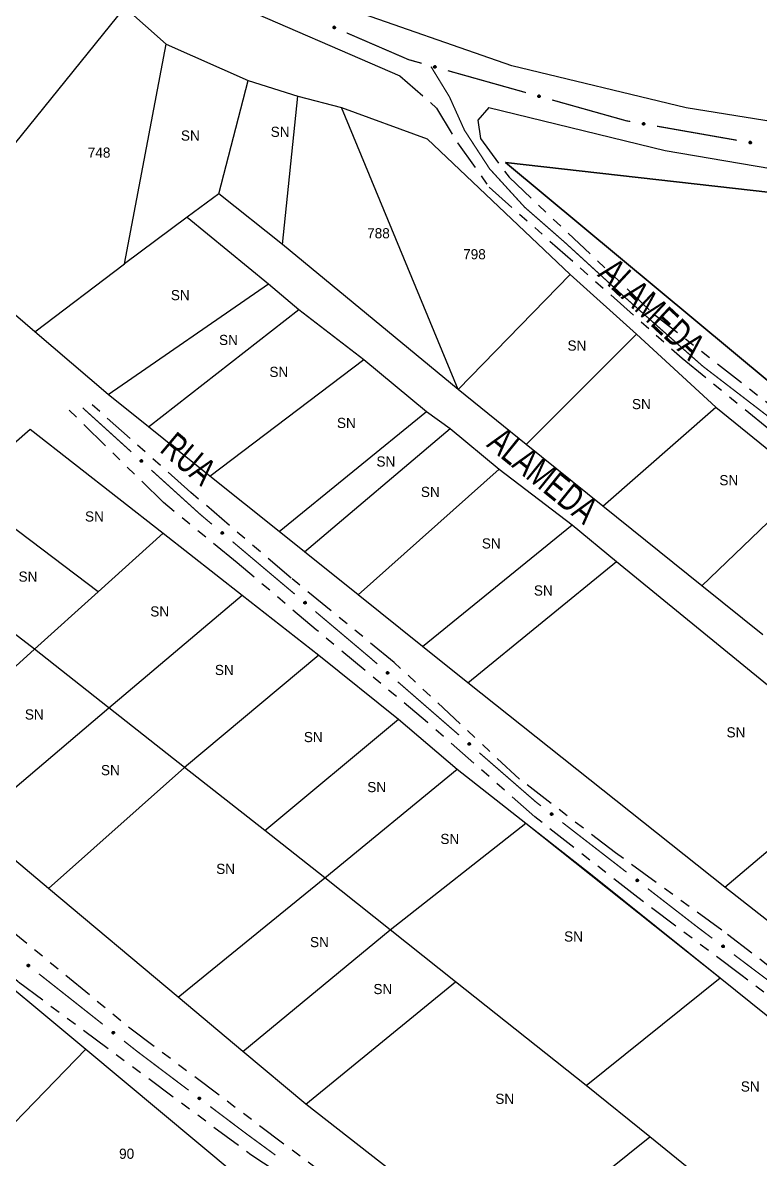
# Model space of a CAD drawing. Extents: x 207981 to 210201, y 4876477 to 4878908.
# Drawn here: x 208640.6 to 208749.6, y 4877252.1 to 4877420 of the extents above; entities that cross this region are included whole.
import ezdxf
from ezdxf.enums import TextEntityAlignment as Align

# ---------------------------------------------------------------- set-up
doc = ezdxf.new("R2010")
doc.units = 0
doc.header["$LTSCALE"] = 1.5
doc.header["$MEASUREMENT"] = 0
doc.linetypes.add('TRACO_25', pattern=[8, 3, -1, 1, -1, 1, -1])
for name, color, linetype in [('CD_MALHA_LOTES', 7, 'CONTINUOUS'), ('RU-QUADRA', 210, 'CONTINUOUS'), ('SV-EIXO-ROD-ESTR', 7, 'CONTINUOUS'), ('SV-EIXO-RUA-N-PAV', 6, 'CONTINUOUS'), ('SV-EST-MUNIC-PAV', 20, 'CONTINUOUS'), ('SV-RUA-NAO-PAV', 7, 'CONTINUOUS'), ('SV-TXT-RUA-N-PAV', 7, 'CONTINUOUS'), ('Th_NmrPort', 1, 'CONTINUOUS')]:
    doc.layers.add(name, color=color, linetype=linetype)
doc.styles.add('ARIAL', font='ARIAL.SHX')

msp = doc.modelspace()

# ---------------------------------------------------------------- linework, layer by layer
at = {"layer": 'CD_MALHA_LOTES', "linetype": 'Continuous', "flags": 128}
for points in [[(208627.35, 4877387.24), (208655.68, 4877422.24)], [(208655.68, 4877422.24), (208661.75, 4877416.84)], [(208655.6, 4877384.39), (208661.75, 4877416.84)], [(208661.75, 4877416.84), (208673.89, 4877411.45)], [(208669.55, 4877394.73), (208673.89, 4877411.45)], [(208673.89, 4877411.45), (208681.24, 4877409.12)], [(208678.99, 4877387.24), (208681.24, 4877409.12)], [(208681.24, 4877409.12), (208687.69, 4877407.48)], [(208704.93, 4877365.8), (208687.69, 4877407.48)], [(208687.69, 4877407.48), (208700.35, 4877402.83), (208721.49, 4877382.81)], [(208711.95, 4877399.35), (208773.48, 4877348.16)], [(208756.82, 4877394.27), (208711.95, 4877399.35)], [(208669.55, 4877394.73), (208664.9, 4877391.28)], [(208678.99, 4877387.24), (208669.55, 4877394.73)], [(208664.9, 4877391.28), (208655.6, 4877384.39)], [(208664.9, 4877391.28), (208676.89, 4877381.39)], [(208642.34, 4877374.34), (208627.35, 4877387.24)], [(208704.93, 4877365.8), (208678.99, 4877387.24)], [(208642.34, 4877374.34), (208655.6, 4877384.39)], [(208704.93, 4877365.8), (208721.49, 4877382.81)], [(208721.49, 4877382.81), (208731.31, 4877373.97)], [(208653.21, 4877365.05), (208676.89, 4877381.39)], [(208676.89, 4877381.39), (208681.39, 4877377.64)], [(208659.18, 4877360.27), (208681.39, 4877377.64)], [(208681.39, 4877377.64), (208690.98, 4877370.22)], [(208653.21, 4877365.05), (208642.34, 4877374.34)], [(208715, 4877357.7), (208731.31, 4877373.97)], [(208731.31, 4877373.97), (208743, 4877363.18)], [(208668.23, 4877353.02), (208690.98, 4877370.22)], [(208690.98, 4877370.22), (208700.28, 4877362.58)], [(208659.18, 4877360.27), (208653.21, 4877365.05)], [(208715, 4877357.7), (208704.93, 4877365.8)], [(208726.33, 4877348.59), (208743, 4877363.18)], [(208743, 4877363.18), (208756.8, 4877352.01)], [(208678.46, 4877344.82), (208700.28, 4877362.58)], [(208700.28, 4877362.58), (208703.73, 4877360.03)], [(208631.59, 4877351.14), (208641.67, 4877359.97)], [(208641.67, 4877359.97), (208661.34, 4877344.56)], [(208668.23, 4877353.02), (208659.18, 4877360.27)], [(208682.22, 4877341.81), (208703.73, 4877360.03)], [(208703.73, 4877360.03), (208711, 4877354.03)], [(208726.33, 4877348.59), (208715, 4877357.7)], [(208690.15, 4877335.46), (208711, 4877354.03)], [(208711, 4877354.03), (208721.79, 4877345.79)], [(208678.46, 4877344.82), (208668.23, 4877353.02)], [(208740.97, 4877336.81), (208756.8, 4877352.01)], [(208651.74, 4877335.91), (208631.59, 4877351.14)], [(208740.97, 4877336.81), (208726.33, 4877348.59)], [(208682.22, 4877341.81), (208678.46, 4877344.82)], [(208699.68, 4877327.82), (208721.79, 4877345.79)], [(208721.79, 4877345.79), (208728.36, 4877340.42)], [(208651.74, 4877335.91), (208661.34, 4877344.56)], [(208661.34, 4877344.56), (208673, 4877335.43)], [(208642.33, 4877327.44), (208622.18, 4877342.9)], [(208690.15, 4877335.46), (208682.22, 4877341.81)], [(208706.35, 4877322.48), (208728.36, 4877340.42)], [(208728.36, 4877340.42), (208765.44, 4877310.11)], [(208749.95, 4877329.59), (208740.97, 4877336.81)], [(208642.33, 4877327.44), (208651.74, 4877335.91)], [(208653.294197, 4877318.795101), (208673, 4877335.43)], [(208673, 4877335.43), (208684.34, 4877326.55)], [(208699.68, 4877327.82), (208690.15, 4877335.46)], [(208632.94, 4877318.99), (208642.33, 4877327.44)], [(208653.11, 4877318.94), (208642.33, 4877327.44)], [(208684.34, 4877326.55), (208664.5, 4877309.98)], [(208684.34, 4877326.55), (208696.11, 4877317.09)], [(208706.35, 4877322.48), (208699.68, 4877327.82)], [(208744.35, 4877292.27), (208706.35, 4877322.48)], [(208633.05, 4877301.59), (208653.294197, 4877318.795101)], [(208653.294197, 4877318.795101), (208653.11, 4877318.94)], [(208676.34, 4877300.66), (208696.11, 4877317.09)], [(208696.11, 4877317.09), (208704.77, 4877309.72)], [(208664.5, 4877309.98), (208644.37, 4877292.11)], [(208676.34, 4877300.66), (208664.5, 4877309.98)], [(208685.24, 4877293.65), (208704.77, 4877309.72)], [(208704.77, 4877309.72), (208714.94, 4877301.75)], [(208744.35, 4877292.27), (208765.44, 4877310.11)], [(208644.37, 4877292.11), (208633.05, 4877301.59)], [(208694.89, 4877285.99), (208714.94, 4877301.75)], [(208714.94, 4877301.75), (208724.75, 4877294.08)], [(208685.24, 4877293.65), (208676.34, 4877300.66)], [(208663.53, 4877276.06), (208685.24, 4877293.65)], [(208694.89, 4877285.99), (208685.24, 4877293.65)], [(208724.75, 4877294.08), (208743.65, 4877278.89)], [(208663.53, 4877276.06), (208644.37, 4877292.11)], [(208753.05, 4877285.52), (208744.35, 4877292.27)], [(208673.1, 4877268.04), (208694.89, 4877285.99)], [(208704.54, 4877278.33), (208694.89, 4877285.99)], [(208631.88, 4877283.35), (208649.9, 4877268.36)], [(208682.41, 4877260.24), (208704.54, 4877278.33)], [(208723.88, 4877262.99), (208704.54, 4877278.33)], [(208723.88, 4877262.99), (208743.65, 4877278.89)], [(208743.65, 4877278.89), (208772.63, 4877255.61)], [(208673.1, 4877268.04), (208663.53, 4877276.06)], [(208630.19, 4877248.07), (208649.9, 4877268.36)], [(208649.9, 4877268.36), (208671.95, 4877249.93)], [(208682.41, 4877260.24), (208673.1, 4877268.04)], [(208733.28, 4877255.39), (208723.88, 4877262.99)], [(208711.24, 4877237.75), (208682.41, 4877260.24)], [(208711.24, 4877237.75), (208733.28, 4877255.39)], [(208743.5, 4877247.1), (208733.28, 4877255.39)]]:
    msp.add_lwpolyline(points, dxfattribs=at)
at = {"layer": 'CD_MALHA_LOTES', "linetype": 'Continuous'}
msp.add_lwpolyline([(208664.5, 4877309.98), (208653.294197, 4877318.795101)], dxfattribs=at)
at = {"layer": 'RU-QUADRA', "linetype": 'Continuous', "flags": 128}
for points in [[(208753.05, 4877285.52), (208744.35, 4877292.27), (208706.35, 4877322.48), (208699.68, 4877327.82), (208690.15, 4877335.46), (208682.22, 4877341.81), (208678.46, 4877344.82), (208668.23, 4877353.02), (208659.18, 4877360.27), (208653.21, 4877365.05), (208642.34, 4877374.34), (208627.35, 4877387.24), (208614.15, 4877398.41), (208605.53, 4877406.05), (208502.85, 4877413.7), (208441.76, 4877470.66)], [(208655.68, 4877422.24), (208661.75, 4877416.84), (208673.89, 4877411.45), (208681.24, 4877409.12), (208687.69, 4877407.48), (208700.35, 4877402.83), (208721.49, 4877382.81), (208731.31, 4877373.97), (208743, 4877363.18), (208756.8, 4877352.01)], [(208773.48, 4877348.16), (208711.95, 4877399.35), (208756.82, 4877394.27)], [(208749.95, 4877329.59), (208740.97, 4877336.81), (208726.33, 4877348.59), (208715, 4877357.7), (208704.93, 4877365.8), (208678.99, 4877387.24), (208669.55, 4877394.73), (208664.9, 4877391.28), (208676.89, 4877381.39), (208681.39, 4877377.64), (208690.98, 4877370.22), (208700.28, 4877362.58), (208703.73, 4877360.03), (208711, 4877354.03), (208721.79, 4877345.79), (208728.36, 4877340.42), (208765.44, 4877310.11)], [(208749.85, 4877207.69), (208730.04, 4877223.07), (208721.08, 4877230.06), (208711.24, 4877237.75), (208682.41, 4877260.24), (208673.1, 4877268.04), (208663.53, 4877276.06), (208644.37, 4877292.11), (208633.05, 4877301.59), (208622.98, 4877310.01), (208603.37, 4877326.42), (208612.27, 4877334.21), (208622.18, 4877342.9), (208631.59, 4877351.14), (208641.67, 4877359.97), (208661.34, 4877344.56), (208673, 4877335.43), (208684.34, 4877326.55), (208696.11, 4877317.09), (208704.77, 4877309.72), (208714.94, 4877301.75), (208743.65, 4877278.89), (208772.63, 4877255.61)], [(208586.84, 4877250.26), (208581.95, 4877254.14), (208573.13, 4877261.44), (208551.14, 4877279.81), (208562.25, 4877288.57), (208573.37, 4877297.16), (208584.14, 4877305.58), (208594.75, 4877313.66), (208613.78, 4877297.66), (208622.53, 4877290.76), (208631.88, 4877283.35), (208649.9, 4877268.36), (208671.95, 4877249.93)]]:
    msp.add_lwpolyline(points, dxfattribs=at)
at = {"layer": 'SV-EIXO-ROD-ESTR'}
for points in [[(208686.703708, 4877419.121649), (208686.658504, 4877419.102978), (208686.615835, 4877419.096175), (208686.578614, 4877419.100743), (208686.546776, 4877419.113357), (208686.515657, 4877419.12993), (208686.487969, 4877419.153561), (208686.463048, 4877419.186596), (208686.444, 4877419.23181), (208686.439903, 4877419.275978), (208686.44243, 4877419.312709), (208686.453671, 4877419.346666), (208686.470277, 4877419.376627), (208686.495775, 4877419.404576), (208686.529499, 4877419.429504), (208686.575427, 4877419.447557), (208686.617304, 4877419.45394), (208686.65319, 4877419.448575), (208686.687257, 4877419.437058), (208686.718824, 4877419.419758), (208686.745869, 4877419.396404), (208686.770907, 4877419.362404), (208686.788125, 4877419.316837), (208686.794968, 4877419.275142), (208686.790109, 4877419.23919), (208686.778015, 4877419.205907), (208686.761772, 4877419.174493), (208686.739176, 4877419.145671), (208686.703708, 4877419.121649)], [(208701.592358, 4877413.2983), (208701.550059, 4877413.273748), (208701.508684, 4877413.261297), (208701.471187, 4877413.260844), (208701.437947, 4877413.269084), (208701.40489, 4877413.281344), (208701.374289, 4877413.301058), (208701.345172, 4877413.330461), (208701.320245, 4877413.37272), (208701.310275, 4877413.415943), (208701.307864, 4877413.452681), (208701.314461, 4877413.487837), (208701.326909, 4877413.51975), (208701.348437, 4877413.55086), (208701.378523, 4877413.580076), (208701.421623, 4877413.604112), (208701.462269, 4877413.616041), (208701.49855, 4877413.615527), (208701.533851, 4877413.608672), (208701.567449, 4877413.595751), (208701.597376, 4877413.576226), (208701.626738, 4877413.545882), (208701.649898, 4877413.503028), (208701.662259, 4877413.462624), (208701.662254, 4877413.426345), (208701.654723, 4877413.391743), (208701.642829, 4877413.358438), (208701.624293, 4877413.326852), (208701.592358, 4877413.2983)], [(208716.996973, 4877408.974198), (208716.954673, 4877408.949646), (208716.913298, 4877408.937194), (208716.875801, 4877408.936742), (208716.842561, 4877408.944982), (208716.809504, 4877408.957242), (208716.778903, 4877408.976955), (208716.749786, 4877409.006358), (208716.724859, 4877409.048618), (208716.714889, 4877409.09184), (208716.712479, 4877409.128579), (208716.719075, 4877409.163734), (208716.731523, 4877409.195648), (208716.753052, 4877409.226757), (208716.783137, 4877409.255974), (208716.826237, 4877409.28001), (208716.866883, 4877409.291939), (208716.903164, 4877409.291425), (208716.938465, 4877409.284569), (208716.972064, 4877409.271648), (208717.001991, 4877409.252124), (208717.031352, 4877409.221779), (208717.054513, 4877409.178926), (208717.066873, 4877409.138522), (208717.066868, 4877409.102243), (208717.059337, 4877409.067641), (208717.047443, 4877409.034336), (208717.028907, 4877409.00275), (208716.996973, 4877408.974198)], [(208732.472402, 4877404.911774), (208732.432756, 4877404.883134), (208732.392826, 4877404.866626), (208732.35556, 4877404.862443), (208732.321665, 4877404.867333), (208732.287552, 4877404.876242), (208732.255141, 4877404.892811), (208732.223241, 4877404.91917), (208732.194232, 4877404.958739), (208732.18001, 4877405.000754), (208732.173954, 4877405.03707), (208732.177018, 4877405.072708), (208732.186228, 4877405.105702), (208732.204553, 4877405.1388), (208732.231581, 4877405.170866), (208732.272074, 4877405.199073), (208732.311331, 4877405.214988), (208732.347483, 4877405.218088), (208732.383291, 4877405.21478), (208732.418009, 4877405.205268), (208732.449731, 4877405.188819), (208732.481967, 4877405.161548), (208732.509278, 4877405.121212), (208732.525599, 4877405.082239), (208732.529205, 4877405.04614), (208732.525155, 4877405.010961), (208732.516636, 4877404.976637), (208732.501336, 4877404.943363), (208732.472402, 4877404.911774)], [(208748.230926, 4877402.142493), (208748.19128, 4877402.113853), (208748.151351, 4877402.097345), (208748.114084, 4877402.093162), (208748.080189, 4877402.098052), (208748.046076, 4877402.106961), (208748.013665, 4877402.123531), (208747.981766, 4877402.14989), (208747.952756, 4877402.189458), (208747.938534, 4877402.231474), (208747.932478, 4877402.26779), (208747.935542, 4877402.303427), (208747.944752, 4877402.336421), (208747.963077, 4877402.369519), (208747.990105, 4877402.401585), (208748.030598, 4877402.429792), (208748.069855, 4877402.445708), (208748.106007, 4877402.448807), (208748.141815, 4877402.4455), (208748.176533, 4877402.435987), (208748.208255, 4877402.419539), (208748.240491, 4877402.392268), (208748.267802, 4877402.351932), (208748.284123, 4877402.312959), (208748.287729, 4877402.27686), (208748.283679, 4877402.24168), (208748.27516, 4877402.207356), (208748.25986, 4877402.174082), (208748.230926, 4877402.142493)]]:
    msp.add_lwpolyline(points, close=True, dxfattribs=at)
for points in [[(208686.761772, 4877419.174493), (208686.439903, 4877419.275978)], [(208686.778015, 4877419.205907), (208686.44243, 4877419.312709)], [(208686.739176, 4877419.145671), (208686.444, 4877419.23181)], [(208686.765982, 4877419.190697), (208686.445025, 4877419.290734)], [(208686.746188, 4877419.162088), (208686.445984, 4877419.251671)], [(208686.781848, 4877419.223975), (208686.450701, 4877419.331389)], [(208686.790109, 4877419.23919), (208686.453671, 4877419.346666)], [(208686.721384, 4877419.135645), (208686.457505, 4877419.209532)], [(208686.703708, 4877419.121649), (208686.463048, 4877419.186596)], [(208686.789657, 4877419.259249), (208686.464943, 4877419.360909)], [(208686.794968, 4877419.275142), (208686.470277, 4877419.376627)], [(208686.678672, 4877419.112479), (208686.482464, 4877419.167531)], [(208686.789951, 4877419.29777), (208686.487784, 4877419.389688)], [(208686.658504, 4877419.102978), (208686.487969, 4877419.153561)], [(208686.788125, 4877419.316837), (208686.495775, 4877419.404576)], [(208686.634197, 4877419.098995), (208686.51033, 4877419.139139)], [(208686.775384, 4877419.339739), (208686.515634, 4877419.416302)], [(208686.615835, 4877419.096175), (208686.515657, 4877419.12993)], [(208686.770907, 4877419.362404), (208686.529499, 4877419.429504)], [(208686.752389, 4877419.379404), (208686.559769, 4877419.435879)], [(208686.745869, 4877419.396404), (208686.575427, 4877419.447557)], [(208686.728111, 4877419.409219), (208686.60245, 4877419.448653)], [(208686.718824, 4877419.419758), (208686.617304, 4877419.45394)], [(208701.649898, 4877413.503028), (208701.348437, 4877413.55086)], [(208701.634208, 4877413.52402), (208701.366549, 4877413.565138)], [(208701.626738, 4877413.545882), (208701.378523, 4877413.580076)], [(208701.606112, 4877413.560252), (208701.407667, 4877413.590445)], [(208701.597376, 4877413.576226), (208701.421623, 4877413.604112)], [(208701.578063, 4877413.586549), (208701.448255, 4877413.608814)], [(208701.567449, 4877413.595751), (208701.462269, 4877413.616041)], [(208701.654723, 4877413.391743), (208701.307864, 4877413.452681)], [(208701.642829, 4877413.358438), (208701.310275, 4877413.415943)], [(208701.644833, 4877413.375059), (208701.313377, 4877413.431251)], [(208701.656104, 4877413.410162), (208701.313562, 4877413.4723)], [(208701.662254, 4877413.426345), (208701.314461, 4877413.487837)], [(208701.629045, 4877413.34406), (208701.319554, 4877413.392668)], [(208701.624293, 4877413.326852), (208701.320245, 4877413.37272)], [(208701.659123, 4877413.446163), (208701.323726, 4877413.503461)], [(208701.662259, 4877413.462624), (208701.326909, 4877413.51975)], [(208701.608002, 4877413.314535), (208701.33661, 4877413.352449)], [(208701.65426, 4877413.484377), (208701.34251, 4877413.535037)], [(208701.592358, 4877413.2983), (208701.345172, 4877413.330461)], [(208701.568774, 4877413.285863), (208701.366964, 4877413.314166)], [(208701.550059, 4877413.273748), (208701.374289, 4877413.301058)], [(208701.526504, 4877413.266549), (208701.398379, 4877413.289758)], [(208701.508684, 4877413.261297), (208701.40489, 4877413.281344)], [(208717.059337, 4877409.067641), (208716.712479, 4877409.128579)], [(208717.047443, 4877409.034336), (208716.714889, 4877409.09184)], [(208717.049447, 4877409.050957), (208716.717992, 4877409.107148)], [(208717.060718, 4877409.086059), (208716.718176, 4877409.148197)], [(208717.066868, 4877409.102243), (208716.719075, 4877409.163734)], [(208717.033659, 4877409.019957), (208716.724168, 4877409.068566)], [(208717.028907, 4877409.00275), (208716.724859, 4877409.048618)], [(208717.063737, 4877409.122061), (208716.72834, 4877409.179358)], [(208717.066873, 4877409.138522), (208716.731523, 4877409.195648)], [(208717.012616, 4877408.990432), (208716.741224, 4877409.028347)], [(208717.058874, 4877409.160275), (208716.747124, 4877409.210934)], [(208716.996973, 4877408.974198), (208716.749786, 4877409.006358)], [(208717.054513, 4877409.178926), (208716.753052, 4877409.226757)], [(208717.038822, 4877409.199917), (208716.771164, 4877409.241035)], [(208716.973388, 4877408.961761), (208716.771579, 4877408.990064)], [(208716.954673, 4877408.949646), (208716.778903, 4877408.976955)], [(208717.031352, 4877409.221779), (208716.783137, 4877409.255974)], [(208716.931118, 4877408.942446), (208716.802993, 4877408.965656)], [(208716.913298, 4877408.937194), (208716.809504, 4877408.957242)], [(208717.010726, 4877409.236149), (208716.812282, 4877409.266342)], [(208717.001991, 4877409.252124), (208716.826237, 4877409.28001)], [(208716.982677, 4877409.262447), (208716.852869, 4877409.284712)], [(208716.972064, 4877409.271648), (208716.866883, 4877409.291939)], [(208732.491576, 4877405.140538), (208732.221154, 4877405.15481)], [(208732.481967, 4877405.161548), (208732.231581, 4877405.170866)], [(208732.460013, 4877405.173793), (208732.259548, 4877405.184084)], [(208732.449731, 4877405.188819), (208732.272074, 4877405.199073)], [(208732.429485, 4877405.197169), (208732.298106, 4877405.206402)], [(208732.418009, 4877405.205268), (208732.311331, 4877405.214988)], [(208732.525155, 4877405.010961), (208732.173954, 4877405.03707)], [(208732.529205, 4877405.04614), (208732.177018, 4877405.072708)], [(208732.524696, 4877405.029425), (208732.17767, 4877405.057158)], [(208732.516636, 4877404.976637), (208732.18001, 4877405.000754)], [(208732.516976, 4877404.993375), (208732.181573, 4877405.016295)], [(208732.524117, 4877405.065548), (208732.184682, 4877405.089177)], [(208732.525599, 4877405.082239), (208732.186228, 4877405.105702)], [(208732.504352, 4877404.960958), (208732.191559, 4877404.978519)], [(208732.501336, 4877404.943363), (208732.194232, 4877404.958739)], [(208732.515474, 4877405.103088), (208732.20023, 4877405.122466)], [(208732.509278, 4877405.121212), (208732.204553, 4877405.1388)], [(208732.486352, 4877404.929485), (208732.212533, 4877404.940197)], [(208732.472402, 4877404.911774), (208732.223241, 4877404.91917)], [(208732.450173, 4877404.897051), (208732.246548, 4877404.905126)], [(208732.432756, 4877404.883134), (208732.255141, 4877404.892811)], [(208732.410035, 4877404.873625), (208732.280236, 4877404.883966)], [(208732.392826, 4877404.866626), (208732.287552, 4877404.876242)], [(208748.283679, 4877402.24168), (208747.932478, 4877402.26779)], [(208748.287729, 4877402.27686), (208747.935542, 4877402.303427)], [(208748.28322, 4877402.260144), (208747.936194, 4877402.287878)], [(208748.27516, 4877402.207356), (208747.938534, 4877402.231474)], [(208748.2755, 4877402.224095), (208747.940097, 4877402.247014)], [(208748.282641, 4877402.296267), (208747.943206, 4877402.319896)], [(208748.284123, 4877402.312959), (208747.944752, 4877402.336421)], [(208748.262876, 4877402.191677), (208747.950083, 4877402.209238)], [(208748.25986, 4877402.174082), (208747.952756, 4877402.189458)], [(208748.273998, 4877402.333808), (208747.958754, 4877402.353185)], [(208748.267802, 4877402.351932), (208747.963077, 4877402.369519)], [(208748.244876, 4877402.160205), (208747.971058, 4877402.170917)], [(208748.2501, 4877402.371258), (208747.979678, 4877402.385529)], [(208748.230926, 4877402.142493), (208747.981766, 4877402.14989)], [(208748.240491, 4877402.392268), (208747.990105, 4877402.401585)], [(208748.208697, 4877402.12777), (208748.005072, 4877402.135845)], [(208748.19128, 4877402.113853), (208748.013665, 4877402.123531)], [(208748.218537, 4877402.404513), (208748.018073, 4877402.414803)], [(208748.208255, 4877402.419539), (208748.030598, 4877402.429792)], [(208748.168559, 4877402.104344), (208748.03876, 4877402.114685)], [(208748.151351, 4877402.097345), (208748.046076, 4877402.106961)], [(208748.188009, 4877402.427888), (208748.056631, 4877402.437121)], [(208748.176533, 4877402.435987), (208748.069855, 4877402.445708)]]:
    msp.add_lwpolyline(points, dxfattribs=at)
at = {"layer": 'SV-EIXO-ROD-ESTR', "const_width": 0.18}
for points in [[(208697.599969, 4877414.533306), (208688.451415, 4877418.486385)], [(208697.632621, 4877414.524141), (208697.599969, 4877414.533306)], [(208699.558198, 4877413.983628), (208697.632621, 4877414.524141)], [(208714.962812, 4877409.659526), (208703.409351, 4877412.902602)], [(208729.8146, 4877405.490602), (208718.813965, 4877408.5785)], [(208730.380127, 4877405.391222), (208729.8146, 4877405.490602)], [(208746.138651, 4877402.621941), (208734.319758, 4877404.698901)]]:
    msp.add_lwpolyline(points, dxfattribs=at)
at = {"layer": 'SV-EIXO-RUA-N-PAV', "linetype": 'Continuous', "const_width": 0.18, "flags": 128}
msp.add_lwpolyline([(208700.927293, 4877413.489926), (208703.64617, 4877409.040854), (208705.870706, 4877404.097441), (208709.578266, 4877398.412515), (208714.76885, 4877392.72759), (208720.700946, 4877387.537006), (208729.351919, 4877379.627545), (208741.092526, 4877369.246377), (208751.720864, 4877361.089745), (208761.36052, 4877352.933113), (208768.961018, 4877346.13592), (208774.893114, 4877340.57458), (208783.173331, 4877333.283045), (208791.453549, 4877326.238681), (208801.587546, 4877317.958464), (208815.923445, 4877306.465028), (208827.231503, 4877297.443299), (208841.567401, 4877286.444204), (208856.15047, 4877274.950768)], dxfattribs=at)
at = {"layer": 'SV-EIXO-RUA-N-PAV', "const_width": 0.18}
for points in [[(208649.953278, 4877362.62582), (208649.426028, 4877363.10333)], [(208656.624118, 4877356.584305), (208649.953278, 4877362.62582)], [(208666.818428, 4877347.351722), (208659.588935, 4877353.899187)], [(208667.006722, 4877347.192965), (208666.818428, 4877347.351722)], [(208668.535767, 4877345.90377), (208667.006722, 4877347.192965)], [(208680.768124, 4877335.590214), (208671.593856, 4877343.325381)], [(208691.922554, 4877326.185498), (208683.826213, 4877333.011825)], [(208692.231893, 4877325.916508), (208691.922554, 4877326.185498)], [(208692.986499, 4877325.260329), (208692.231893, 4877325.916508)], [(208705.060187, 4877314.761469), (208696.004921, 4877322.635614)], [(208716.452402, 4877304.855196), (208708.078609, 4877312.136754)], [(208717.16657, 4877304.302449), (208716.452402, 4877304.855196)], [(208729.819502, 4877294.509426), (208720.329803, 4877301.854194)], [(208740.407972, 4877286.314241), (208732.982735, 4877292.061171)], [(208740.895741, 4877285.94698), (208740.407972, 4877286.314241)], [(208742.493482, 4877284.743974), (208740.895741, 4877285.94698)], [(208755.275415, 4877275.119931), (208745.688965, 4877282.337963)], [(208642.975545, 4877279.479432), (208652.39635, 4877272.046504)], [(208655.536618, 4877269.568861), (208657.106752, 4877268.330039)], [(208657.106752, 4877268.330039), (208657.487048, 4877268.029989)], [(208657.487048, 4877268.029989), (208665.085468, 4877262.30195)], [(208668.279561, 4877259.894095), (208673.070702, 4877256.282312)], [(208673.070702, 4877256.282312), (208673.553141, 4877255.918627)], [(208673.553141, 4877255.918627), (208677.905563, 4877252.729353)]]:
    msp.add_lwpolyline(points, dxfattribs=at)
at = {"layer": 'SV-EIXO-RUA-N-PAV'}
for points in [[(208658.139128, 4877355.063704), (208658.090319, 4877355.060594), (208658.047734, 4877355.067902), (208658.01397, 4877355.08422), (208657.987893, 4877355.10642), (208657.963774, 4877355.132136), (208657.945177, 4877355.163428), (208657.932229, 4877355.202731), (208657.928766, 4877355.251671), (208657.939119, 4877355.294804), (208657.953346, 4877355.328762), (208657.974929, 4877355.357285), (208658.000304, 4877355.380297), (208658.033447, 4877355.39854), (208658.073405, 4877355.411272), (208658.122701, 4877355.413564), (208658.164401, 4877355.406113), (208658.196644, 4877355.389472), (208658.225183, 4877355.367593), (208658.249492, 4877355.341043), (208658.26757, 4877355.310221), (208658.280317, 4877355.269967), (208658.281934, 4877355.221282), (208658.274978, 4877355.179606), (208658.258794, 4877355.147137), (208658.236621, 4877355.119526), (208658.211122, 4877355.095021), (208658.180445, 4877355.075017), (208658.139128, 4877355.063704)], [(208670.103701, 4877344.4378), (208670.055032, 4877344.432963), (208670.012215, 4877344.438757), (208669.977894, 4877344.453869), (208669.951047, 4877344.475131), (208669.926032, 4877344.499976), (208669.906338, 4877344.53059), (208669.892006, 4877344.569409), (208669.886811, 4877344.618196), (208669.895629, 4877344.661669), (208669.908644, 4877344.696109), (208669.929203, 4877344.72538), (208669.953746, 4877344.749276), (208669.986222, 4877344.768682), (208670.025704, 4877344.782822), (208670.074888, 4877344.786859), (208670.116826, 4877344.78089), (208670.149639, 4877344.765402), (208670.178934, 4877344.744547), (208670.204169, 4877344.718876), (208670.223328, 4877344.688713), (208670.237493, 4877344.648936), (208670.240834, 4877344.600339), (208670.235359, 4877344.558442), (208670.220335, 4877344.525421), (208670.199154, 4877344.497041), (208670.17454, 4877344.471648), (208670.14459, 4877344.45057), (208670.103701, 4877344.4378)], [(208682.336058, 4877334.124244), (208682.287389, 4877334.119407), (208682.244572, 4877334.125201), (208682.210251, 4877334.140313), (208682.183404, 4877334.161575), (208682.158389, 4877334.18642), (208682.138695, 4877334.217034), (208682.124363, 4877334.255853), (208682.119168, 4877334.30464), (208682.127986, 4877334.348112), (208682.141001, 4877334.382553), (208682.16156, 4877334.411823), (208682.186103, 4877334.43572), (208682.218579, 4877334.455126), (208682.258061, 4877334.469266), (208682.307245, 4877334.473302), (208682.349183, 4877334.467334), (208682.381996, 4877334.451845), (208682.411291, 4877334.430991), (208682.436526, 4877334.40532), (208682.455685, 4877334.375157), (208682.46985, 4877334.33538), (208682.473191, 4877334.286783), (208682.467716, 4877334.244886), (208682.452692, 4877334.211865), (208682.431511, 4877334.183485), (208682.406897, 4877334.158092), (208682.376947, 4877334.137014), (208682.336058, 4877334.124244)], [(208694.531899, 4877323.770624), (208694.483163, 4877323.766529), (208694.440439, 4877323.772976), (208694.406352, 4877323.788609), (208694.379833, 4877323.810277), (208694.355199, 4877323.835501), (208694.335974, 4877323.866412), (208694.322236, 4877323.905445), (208694.317785, 4877323.954306), (208694.327266, 4877323.997638), (208694.340804, 4877324.031877), (208694.361807, 4877324.06083), (208694.386711, 4877324.08435), (208694.41948, 4877324.103258), (208694.459172, 4877324.116794), (208694.508412, 4877324.120081), (208694.550254, 4877324.113473), (208694.582827, 4877324.097487), (208694.611801, 4877324.076188), (208694.636642, 4877324.050135), (208694.655339, 4877324.019684), (208694.668896, 4877323.979695), (208694.671495, 4877323.931052), (208694.665382, 4877323.889245), (208694.649856, 4877323.856456), (208694.628245, 4877323.828402), (208694.603246, 4877323.803388), (208694.572979, 4877323.782768), (208694.531899, 4877323.770624)], [(208706.605588, 4877313.271764), (208706.556851, 4877313.26767), (208706.514127, 4877313.274116), (208706.48004, 4877313.289749), (208706.453521, 4877313.311418), (208706.428888, 4877313.336642), (208706.409663, 4877313.367552), (208706.395924, 4877313.406586), (208706.391473, 4877313.455446), (208706.400954, 4877313.498779), (208706.414493, 4877313.533017), (208706.435495, 4877313.561971), (208706.4604, 4877313.58549), (208706.493168, 4877313.604398), (208706.532861, 4877313.617935), (208706.5821, 4877313.621221), (208706.623942, 4877313.614614), (208706.656515, 4877313.598627), (208706.68549, 4877313.577328), (208706.71033, 4877313.551275), (208706.729027, 4877313.520824), (208706.742584, 4877313.480835), (208706.745184, 4877313.432193), (208706.73907, 4877313.390385), (208706.723545, 4877313.357596), (208706.701934, 4877313.329543), (208706.676935, 4877313.304528), (208706.646668, 4877313.283909), (208706.605588, 4877313.271764)], [(208718.794434, 4877302.903327), (208718.74601, 4877302.896459), (208718.702988, 4877302.900458), (208718.668065, 4877302.914121), (208718.640353, 4877302.934242), (208718.61432, 4877302.958019), (208718.593363, 4877302.987782), (208718.577421, 4877303.025969), (208718.57019, 4877303.074496), (208718.577183, 4877303.118299), (208718.588747, 4877303.153253), (208718.608063, 4877303.183358), (208718.631586, 4877303.20826), (208718.663222, 4877303.229007), (208718.702078, 4877303.244785), (208718.75105, 4877303.250875), (208718.793201, 4877303.246665), (208718.826633, 4877303.232563), (208718.856775, 4877303.212951), (208718.883061, 4877303.188358), (208718.903464, 4877303.159023), (208718.91928, 4877303.119873), (208718.924651, 4877303.071458), (208718.920932, 4877303.029369), (208718.907302, 4877302.995748), (208718.887327, 4877302.966508), (208718.863796, 4877302.940108), (208718.834754, 4877302.917795), (208718.794434, 4877302.903327)], [(208731.447366, 4877293.110304), (208731.398942, 4877293.103436), (208731.35592, 4877293.107435), (208731.320997, 4877293.121098), (208731.293285, 4877293.141219), (208731.267253, 4877293.164996), (208731.246296, 4877293.194759), (208731.230353, 4877293.232945), (208731.223122, 4877293.281473), (208731.230115, 4877293.325276), (208731.241679, 4877293.36023), (208731.260996, 4877293.390335), (208731.284518, 4877293.415237), (208731.316154, 4877293.435984), (208731.35501, 4877293.451762), (208731.403982, 4877293.457852), (208731.446133, 4877293.453642), (208731.479565, 4877293.43954), (208731.509707, 4877293.419928), (208731.535993, 4877293.395335), (208731.556397, 4877293.366), (208731.572213, 4877293.32685), (208731.577583, 4877293.278435), (208731.573864, 4877293.236346), (208731.560235, 4877293.202725), (208731.540259, 4877293.173485), (208731.516728, 4877293.147084), (208731.487686, 4877293.124772), (208731.447366, 4877293.110304)], [(208744.139792, 4877283.366604), (208744.091464, 4877283.359093), (208744.048393, 4877283.36252), (208744.013291, 4877283.375718), (208743.985314, 4877283.395469), (208743.958968, 4877283.418898), (208743.937618, 4877283.448381), (208743.921169, 4877283.486352), (208743.913294, 4877283.534778), (208743.919705, 4877283.578671), (208743.930803, 4877283.613776), (208743.949718, 4877283.644134), (208743.972907, 4877283.669347), (208744.004265, 4877283.690512), (208744.042908, 4877283.706805), (208744.091794, 4877283.713545), (208744.133998, 4877283.709896), (208744.167614, 4877283.696239), (208744.198014, 4877283.67703), (208744.224624, 4877283.652787), (208744.245416, 4877283.623726), (208744.261751, 4877283.58479), (208744.267764, 4877283.53645), (208744.264605, 4877283.494316), (208744.251423, 4877283.460517), (208744.231838, 4877283.431014), (208744.208659, 4877283.404303), (208744.179917, 4877283.381607), (208744.139792, 4877283.366604)], [(208641.360797, 4877280.893672), (208641.409282, 4877280.900088), (208641.452266, 4877280.895688), (208641.48706, 4877280.8817), (208641.514583, 4877280.861322), (208641.540392, 4877280.837303), (208641.561071, 4877280.807345), (208641.576657, 4877280.769012), (208641.583435, 4877280.72042), (208641.576034, 4877280.676684), (208641.564145, 4877280.641839), (208641.544548, 4877280.611915), (208641.520795, 4877280.587234), (208641.488966, 4877280.566783), (208641.449965, 4877280.551367), (208641.400938, 4877280.545734), (208641.358829, 4877280.550337), (208641.32553, 4877280.564751), (208641.295572, 4877280.584642), (208641.269516, 4877280.60948), (208641.249387, 4877280.639004), (208641.233937, 4877280.6783), (208641.229018, 4877280.726763), (208641.233129, 4877280.768815), (208641.247071, 4877280.802307), (208641.267319, 4877280.83136), (208641.291095, 4877280.85754), (208641.320344, 4877280.87958), (208641.360797, 4877280.893672)], [(208653.92187, 4877270.9831), (208653.970356, 4877270.989516), (208654.013339, 4877270.985117), (208654.048133, 4877270.971128), (208654.075656, 4877270.95075), (208654.101466, 4877270.926731), (208654.122144, 4877270.896774), (208654.13773, 4877270.85844), (208654.144508, 4877270.809848), (208654.137107, 4877270.766112), (208654.125218, 4877270.731267), (208654.105622, 4877270.701344), (208654.081868, 4877270.676662), (208654.05004, 4877270.656211), (208654.011039, 4877270.640796), (208653.962012, 4877270.635163), (208653.919902, 4877270.639765), (208653.886603, 4877270.654179), (208653.856645, 4877270.67407), (208653.83059, 4877270.698908), (208653.81046, 4877270.728432), (208653.79501, 4877270.767728), (208653.790091, 4877270.816191), (208653.794202, 4877270.858243), (208653.808145, 4877270.891735), (208653.828392, 4877270.920788), (208653.852169, 4877270.946968), (208653.881417, 4877270.969008), (208653.92187, 4877270.9831)], [(208666.634047, 4877261.272415), (208666.682379, 4877261.279898), (208666.725449, 4877261.276446), (208666.760543, 4877261.263228), (208666.788508, 4877261.243461), (208666.814841, 4877261.220016), (208666.836174, 4877261.190522), (208666.852601, 4877261.152541), (208666.860448, 4877261.10411), (208666.854012, 4877261.060221), (208666.842894, 4877261.025123), (208666.823961, 4877260.994775), (208666.800757, 4877260.969576), (208666.769387, 4877260.948429), (208666.730735, 4877260.932158), (208666.681845, 4877260.925446), (208666.639643, 4877260.92912), (208666.606035, 4877260.942796), (208666.575646, 4877260.962023), (208666.54905, 4877260.986281), (208666.528275, 4877261.015354), (208666.511963, 4877261.0543), (208666.505977, 4877261.102643), (208666.509161, 4877261.144775), (208666.522362, 4877261.178567), (208666.541965, 4877261.208059), (208666.565158, 4877261.234756), (208666.593914, 4877261.257435), (208666.634047, 4877261.272415)]]:
    msp.add_lwpolyline(points, close=True, dxfattribs=at)
for points in [[(208658.180445, 4877355.075017), (208657.928766, 4877355.251671)], [(208658.139128, 4877355.063704), (208657.932229, 4877355.202731)], [(208658.160371, 4877355.071258), (208657.934373, 4877355.22623)], [(208658.192372, 4877355.088299), (208657.937044, 4877355.269834)], [(208658.211122, 4877355.095021), (208657.939119, 4877355.294804)], [(208658.112473, 4877355.06309), (208657.944467, 4877355.178427)], [(208658.090319, 4877355.060594), (208657.945177, 4877355.163428)], [(208658.220329, 4877355.109004), (208657.948723, 4877355.307122)], [(208658.236621, 4877355.119526), (208657.953346, 4877355.328762)], [(208658.066025, 4877355.064655), (208657.961699, 4877355.14257)], [(208658.047734, 4877355.067902), (208657.963774, 4877355.132136)], [(208658.246072, 4877355.135395), (208657.967195, 4877355.34378)], [(208658.258794, 4877355.147137), (208657.974929, 4877355.357285)], [(208658.26483, 4877355.166271), (208657.99019, 4877355.367137)], [(208658.274978, 4877355.179606), (208658.000304, 4877355.380297)], [(208658.27752, 4877355.202643), (208658.021085, 4877355.387021)], [(208658.281934, 4877355.221282), (208658.033447, 4877355.39854)], [(208658.277253, 4877355.247068), (208658.056026, 4877355.403242)], [(208658.280317, 4877355.269967), (208658.073405, 4877355.411272)], [(208658.268265, 4877355.292027), (208658.104114, 4877355.407555)], [(208658.26757, 4877355.310221), (208658.122701, 4877355.413564)], [(208658.254888, 4877355.328075), (208658.148635, 4877355.405894)], [(208658.249492, 4877355.341043), (208658.164401, 4877355.406113)], [(208670.208037, 4877344.513235), (208669.921952, 4877344.711609)], [(208670.220335, 4877344.525421), (208669.929203, 4877344.72538)], [(208670.225689, 4877344.544757), (208669.944105, 4877344.735766)], [(208670.235359, 4877344.558442), (208669.953746, 4877344.749276)], [(208670.237083, 4877344.581555), (208669.974276, 4877344.756732)], [(208670.240834, 4877344.600339), (208669.986222, 4877344.768682)], [(208670.235242, 4877344.625943), (208670.00862, 4877344.774181)], [(208670.237493, 4877344.648936), (208670.025704, 4877344.782822)], [(208670.224667, 4877344.670555), (208670.056526, 4877344.780194)], [(208670.223328, 4877344.688713), (208670.074888, 4877344.786859)], [(208670.210021, 4877344.706106), (208670.101077, 4877344.780113)], [(208670.204169, 4877344.718876), (208670.116826, 4877344.78089)], [(208670.14459, 4877344.45057), (208669.886811, 4877344.618196)], [(208670.103701, 4877344.4378), (208669.892006, 4877344.569409)], [(208670.124662, 4877344.446102), (208669.893315, 4877344.592969)], [(208670.15604, 4877344.464266), (208669.89444, 4877344.636641)], [(208670.17454, 4877344.471648), (208669.895629, 4877344.661669)], [(208670.183245, 4877344.485948), (208669.90479, 4877344.674319)], [(208670.077083, 4877344.436243), (208669.905097, 4877344.545554)], [(208670.055032, 4877344.432963), (208669.906338, 4877344.53059)], [(208670.199154, 4877344.497041), (208669.908644, 4877344.696109)], [(208670.03061, 4877344.436161), (208669.923589, 4877344.510331)], [(208670.012215, 4877344.438757), (208669.926032, 4877344.499976)], [(208682.376947, 4877334.137014), (208682.119168, 4877334.30464)], [(208682.336058, 4877334.124244), (208682.124363, 4877334.255853)], [(208682.357019, 4877334.132546), (208682.125672, 4877334.279413)], [(208682.388397, 4877334.15071), (208682.126797, 4877334.323085)], [(208682.406897, 4877334.158092), (208682.127986, 4877334.348112)], [(208682.415602, 4877334.172392), (208682.137148, 4877334.360763)], [(208682.309441, 4877334.122687), (208682.137454, 4877334.231998)], [(208682.287389, 4877334.119407), (208682.138695, 4877334.217034)], [(208682.431511, 4877334.183485), (208682.141001, 4877334.382553)], [(208682.440394, 4877334.199679), (208682.154309, 4877334.398052)], [(208682.262967, 4877334.122605), (208682.155946, 4877334.196775)], [(208682.244572, 4877334.125201), (208682.158389, 4877334.18642)], [(208682.452692, 4877334.211865), (208682.16156, 4877334.411823)], [(208682.458047, 4877334.231201), (208682.176462, 4877334.42221)], [(208682.467716, 4877334.244886), (208682.186103, 4877334.43572)], [(208682.46944, 4877334.267999), (208682.206633, 4877334.443176)], [(208682.473191, 4877334.286783), (208682.218579, 4877334.455126)], [(208682.467599, 4877334.312387), (208682.240977, 4877334.460624)], [(208682.46985, 4877334.33538), (208682.258061, 4877334.469266)], [(208682.457024, 4877334.356999), (208682.288883, 4877334.466638)], [(208682.455685, 4877334.375157), (208682.307245, 4877334.473302)], [(208682.442378, 4877334.39255), (208682.333434, 4877334.466556)], [(208682.436526, 4877334.40532), (208682.349183, 4877334.467334)], [(208694.572979, 4877323.782768), (208694.317785, 4877323.954306)], [(208694.531899, 4877323.770624), (208694.322236, 4877323.905445)], [(208694.552985, 4877323.778605), (208694.323904, 4877323.928982)], [(208694.584636, 4877323.796288), (208694.325695, 4877323.972632)], [(208694.603246, 4877323.803388), (208694.327266, 4877323.997638)], [(208694.505262, 4877323.769472), (208694.334962, 4877323.881393)], [(208694.483163, 4877323.766529), (208694.335974, 4877323.866412)], [(208694.612169, 4877323.817553), (208694.336619, 4877324.010148)], [(208694.628245, 4877323.828402), (208694.340804, 4877324.031877)], [(208694.458792, 4877323.770099), (208694.352914, 4877323.845892)], [(208694.637374, 4877323.844459), (208694.354347, 4877324.047171)], [(208694.440439, 4877323.772976), (208694.355199, 4877323.835501)], [(208694.649856, 4877323.856456), (208694.361807, 4877324.06083)], [(208694.655505, 4877323.875708), (208694.376866, 4877324.070988)], [(208694.665382, 4877323.889245), (208694.386711, 4877324.08435)], [(208694.667458, 4877323.912328), (208694.407353, 4877324.091492)], [(208694.671495, 4877323.931052), (208694.41948, 4877324.103258)], [(208694.666294, 4877323.956739), (208694.441959, 4877324.108415)], [(208694.668896, 4877323.979695), (208694.459172, 4877324.116794)], [(208694.6564, 4877324.001507), (208694.489951, 4877324.113697)], [(208694.655339, 4877324.019684), (208694.508412, 4877324.120081)], [(208694.642298, 4877324.037277), (208694.534496, 4877324.112936)], [(208694.636642, 4877324.050135), (208694.550254, 4877324.113473)], [(208706.646668, 4877313.283909), (208706.391473, 4877313.455446)], [(208706.605588, 4877313.271764), (208706.395924, 4877313.406586)], [(208706.626673, 4877313.279745), (208706.397593, 4877313.430123)], [(208706.658325, 4877313.297429), (208706.399383, 4877313.473772)], [(208706.676935, 4877313.304528), (208706.400954, 4877313.498779)], [(208706.57895, 4877313.270613), (208706.408651, 4877313.382534)], [(208706.556851, 4877313.26767), (208706.409663, 4877313.367552)], [(208706.685857, 4877313.318694), (208706.410307, 4877313.511288)], [(208706.701934, 4877313.329543), (208706.414493, 4877313.533017)], [(208706.53248, 4877313.271239), (208706.426603, 4877313.347032)], [(208706.711062, 4877313.3456), (208706.428035, 4877313.548312)], [(208706.514127, 4877313.274116), (208706.428888, 4877313.336642)], [(208706.723545, 4877313.357596), (208706.435495, 4877313.561971)], [(208706.729193, 4877313.376848), (208706.450554, 4877313.572129)], [(208706.73907, 4877313.390385), (208706.4604, 4877313.58549)], [(208706.741146, 4877313.413469), (208706.481041, 4877313.592633)], [(208706.745184, 4877313.432193), (208706.493168, 4877313.604398)], [(208706.739982, 4877313.457879), (208706.515647, 4877313.609555)], [(208706.742584, 4877313.480835), (208706.532861, 4877313.617935)], [(208706.730089, 4877313.502648), (208706.563639, 4877313.614838)], [(208706.729027, 4877313.520824), (208706.5821, 4877313.621221)], [(208706.715986, 4877313.538418), (208706.608184, 4877313.614077)], [(208706.71033, 4877313.551275), (208706.623942, 4877313.614614)], [(208718.834754, 4877302.917795), (208718.57019, 4877303.074496)], [(208718.845621, 4877302.931958), (208718.577042, 4877303.093243)], [(208718.863796, 4877302.940108), (208718.577183, 4877303.118299)], [(208718.794434, 4877302.903327), (208718.577421, 4877303.025969)], [(208718.81503, 4877302.912498), (208718.577744, 4877303.049563)], [(208718.871895, 4877302.954759), (208718.585807, 4877303.131321)], [(208718.887327, 4877302.966508), (208718.588747, 4877303.153253)], [(208718.767905, 4877302.900658), (208718.591498, 4877303.002682)], [(208718.74601, 4877302.896459), (208718.593363, 4877302.987782)], [(208718.895524, 4877302.983059), (208718.601395, 4877303.169296)], [(208718.907302, 4877302.995748), (208718.608063, 4877303.183358)], [(208718.721475, 4877302.898633), (208718.611446, 4877302.968263)], [(208718.702988, 4877302.900458), (208718.61432, 4877302.958019)], [(208718.911843, 4877303.015291), (208718.622518, 4877303.194358)], [(208718.920932, 4877303.029369), (208718.631586, 4877303.20826)], [(208718.921688, 4877303.052534), (208718.651786, 4877303.216568)], [(208718.924651, 4877303.071458), (208718.663222, 4877303.229007)], [(208718.917993, 4877303.096806), (208718.685371, 4877303.235437)], [(208718.91928, 4877303.119873), (208718.702078, 4877303.244785)], [(208718.905561, 4877303.140937), (208718.732983, 4877303.243449)], [(208718.903464, 4877303.159023), (208718.75105, 4877303.250875)], [(208718.889441, 4877303.175844), (208718.777498, 4877303.24523)], [(208718.883061, 4877303.188358), (208718.793201, 4877303.246665)], [(208731.487686, 4877293.124772), (208731.223122, 4877293.281473)], [(208731.498553, 4877293.138935), (208731.229974, 4877293.30022)], [(208731.516728, 4877293.147084), (208731.230115, 4877293.325276)], [(208731.447366, 4877293.110304), (208731.230353, 4877293.232945)], [(208731.467962, 4877293.119475), (208731.230676, 4877293.25654)], [(208731.524828, 4877293.161736), (208731.23874, 4877293.338298)], [(208731.540259, 4877293.173485), (208731.241679, 4877293.36023)], [(208731.420837, 4877293.107635), (208731.244431, 4877293.209659)], [(208731.398942, 4877293.103436), (208731.246296, 4877293.194759)], [(208731.548457, 4877293.190036), (208731.254327, 4877293.376273)], [(208731.560235, 4877293.202725), (208731.260996, 4877293.390335)], [(208731.374408, 4877293.10561), (208731.264379, 4877293.175239)], [(208731.35592, 4877293.107435), (208731.267253, 4877293.164996)], [(208731.564776, 4877293.222268), (208731.27545, 4877293.401335)], [(208731.573864, 4877293.236346), (208731.284518, 4877293.415237)], [(208731.57462, 4877293.259511), (208731.304719, 4877293.423545)], [(208731.577583, 4877293.278435), (208731.316154, 4877293.435984)], [(208731.570925, 4877293.303783), (208731.338303, 4877293.442414)], [(208731.572213, 4877293.32685), (208731.35501, 4877293.451762)], [(208731.558493, 4877293.347914), (208731.385915, 4877293.450426)], [(208731.556397, 4877293.366), (208731.403982, 4877293.457852)], [(208731.542374, 4877293.382821), (208731.430431, 4877293.452207)], [(208731.535993, 4877293.395335), (208731.446133, 4877293.453642)], [(208744.179917, 4877283.381607), (208743.913294, 4877283.534778)], [(208744.208659, 4877283.404303), (208743.919705, 4877283.578671)], [(208744.190594, 4877283.395913), (208743.919896, 4877283.553615)], [(208744.139792, 4877283.366604), (208743.921169, 4877283.486352)], [(208744.160265, 4877283.376048), (208743.921179, 4877283.509948)], [(208744.216564, 4877283.419061), (208743.928155, 4877283.591806)], [(208744.231838, 4877283.431014), (208743.930803, 4877283.613776)], [(208744.113301, 4877283.363583), (208743.935555, 4877283.463254)], [(208744.091464, 4877283.359093), (208743.937618, 4877283.448381)], [(208744.239814, 4877283.447673), (208743.943237, 4877283.629985)], [(208744.251423, 4877283.460517), (208743.949718, 4877283.644134)], [(208744.066903, 4877283.360941), (208743.955958, 4877283.429103)], [(208744.048393, 4877283.36252), (208743.958968, 4877283.418898)], [(208744.255704, 4877283.480118), (208743.964025, 4877283.655326)], [(208744.264605, 4877283.494316), (208743.972907, 4877283.669347)], [(208744.265053, 4877283.517489), (208743.992995, 4877283.677922)], [(208744.267764, 4877283.53645), (208744.004265, 4877283.690512)], [(208744.26077, 4877283.561707), (208744.026326, 4877283.697236)], [(208744.261751, 4877283.58479), (208744.042908, 4877283.706805)], [(208744.247753, 4877283.60567), (208744.073828, 4877283.70588)], [(208744.245416, 4877283.623726), (208744.091794, 4877283.713545)], [(208744.231171, 4877283.64036), (208744.118316, 4877283.708252)], [(208744.224624, 4877283.652787), (208744.133998, 4877283.709896)], [(208641.229018, 4877280.726763), (208641.488966, 4877280.566783)], [(208641.232157, 4877280.745658), (208641.500518, 4877280.579114)], [(208641.233129, 4877280.768815), (208641.520795, 4877280.587234)], [(208641.233937, 4877280.6783), (208641.449965, 4877280.551367)], [(208641.235439, 4877280.701354), (208641.466759, 4877280.560559)], [(208641.242348, 4877280.782807), (208641.529991, 4877280.60105)], [(208641.247071, 4877280.802307), (208641.544548, 4877280.611915)], [(208641.247459, 4877280.657109), (208641.419074, 4877280.552992)], [(208641.249387, 4877280.639004), (208641.400938, 4877280.545734)], [(208641.258967, 4877280.814886), (208641.551348, 4877280.625915)], [(208641.263252, 4877280.622052), (208641.374544, 4877280.551626)], [(208641.267319, 4877280.83136), (208641.564145, 4877280.641839)], [(208641.269516, 4877280.60948), (208641.358829, 4877280.550337)], [(208641.282859, 4877280.842964), (208641.567288, 4877280.663742)], [(208641.291095, 4877280.85754), (208641.576034, 4877280.676684)], [(208641.309345, 4877280.865519), (208641.576409, 4877280.701737)], [(208641.320344, 4877280.87958), (208641.583435, 4877280.72042)], [(208641.340116, 4877280.884693), (208641.576114, 4877280.745422)], [(208641.360797, 4877280.893672), (208641.576657, 4877280.769012)], [(208641.387349, 4877280.896094), (208641.562797, 4877280.792429)], [(208641.409282, 4877280.900088), (208641.561071, 4877280.807345)], [(208641.433796, 4877280.897686), (208641.543171, 4877280.827033)], [(208641.452266, 4877280.895688), (208641.540392, 4877280.837303)], [(208653.794202, 4877270.858243), (208654.081868, 4877270.676662)], [(208653.803422, 4877270.872236), (208654.091065, 4877270.690478)], [(208653.808145, 4877270.891735), (208654.105622, 4877270.701344)], [(208653.820041, 4877270.904314), (208654.112421, 4877270.715343)], [(208653.828392, 4877270.920788), (208654.125218, 4877270.731267)], [(208653.843932, 4877270.932392), (208654.128362, 4877270.753171)], [(208653.852169, 4877270.946968), (208654.137107, 4877270.766112)], [(208653.870419, 4877270.954947), (208654.137482, 4877270.791165)], [(208653.881417, 4877270.969008), (208654.144508, 4877270.809848)], [(208653.90119, 4877270.974122), (208654.137187, 4877270.83485)], [(208653.92187, 4877270.9831), (208654.13773, 4877270.85844)], [(208653.948423, 4877270.985522), (208654.12387, 4877270.881857)], [(208653.970356, 4877270.989516), (208654.122144, 4877270.896774)], [(208653.994869, 4877270.987114), (208654.104244, 4877270.916461)], [(208654.013339, 4877270.985117), (208654.101466, 4877270.926731)], [(208653.790091, 4877270.816191), (208654.05004, 4877270.656211)], [(208653.79323, 4877270.835086), (208654.061591, 4877270.668542)], [(208653.79501, 4877270.767728), (208654.011039, 4877270.640796)], [(208653.796513, 4877270.790782), (208654.027832, 4877270.649987)], [(208653.808532, 4877270.746537), (208653.980147, 4877270.64242)], [(208653.81046, 4877270.728432), (208653.962012, 4877270.635163)], [(208653.824326, 4877270.711481), (208653.935617, 4877270.641054)], [(208653.83059, 4877270.698908), (208653.919902, 4877270.639765)], [(208666.505977, 4877261.102643), (208666.769387, 4877260.948429)], [(208666.508699, 4877261.121603), (208666.780664, 4877260.961012)], [(208666.509161, 4877261.144775), (208666.800757, 4877260.969576)], [(208666.511963, 4877261.0543), (208666.730735, 4877260.932158)], [(208666.512957, 4877261.077381), (208666.747322, 4877260.941717)], [(208666.51807, 4877261.158968), (208666.809648, 4877260.983592)], [(208666.522362, 4877261.178567), (208666.823961, 4877260.994775)], [(208666.525948, 4877261.033412), (208666.699816, 4877260.933101)], [(208666.528275, 4877261.015354), (208666.681845, 4877260.925446)], [(208666.533978, 4877261.191404), (208666.830451, 4877261.008921)], [(208666.541965, 4877261.208059), (208666.842894, 4877261.025123)], [(208666.54251, 4877260.998712), (208666.655326, 4877260.930754)], [(208666.54905, 4877260.986281), (208666.639643, 4877260.92912)], [(208666.557245, 4877261.220002), (208666.845554, 4877261.04709)], [(208666.565158, 4877261.234756), (208666.854012, 4877261.060221)], [(208666.583228, 4877261.243135), (208666.853835, 4877261.085277)], [(208666.593914, 4877261.257435), (208666.860448, 4877261.10411)], [(208666.613569, 4877261.262983), (208666.852578, 4877261.128945)], [(208666.634047, 4877261.272415), (208666.852601, 4877261.152541)], [(208666.66054, 4877261.275421), (208666.838229, 4877261.175647)], [(208666.682379, 4877261.279898), (208666.836174, 4877261.190522)], [(208666.70694, 4877261.278036), (208666.817845, 4877261.20981)], [(208666.725449, 4877261.276446), (208666.814841, 4877261.220016)]]:
    msp.add_lwpolyline(points, dxfattribs=at)
at = {"layer": 'SV-EST-MUNIC-PAV', "linetype": 'Continuous'}
for points in [[(208488.798557, 4877548.919543, 3.38645), (208508.466518, 4877542.478174, 3.236526), (208529.201463, 4877533.740371, 3.261513), (208548.57433, 4877522.866957, 3.561362), (208567.133716, 4877510.161539, 3.636324), (208587.046019, 4877493.609524, 3.811236), (208603.64416, 4877478.539679, 3.811236), (208634.446726, 4877450.713596, 3.961161), (208650.963619, 4877436.544347, 4.610834), (208670.829159, 4877423.170856, 5.310483), (208696.331345, 4877412.16054, 5.510382)], [(209047.800104, 4877423.443269, 11.382429), (208986.853402, 4877417.458298, 11.682279), (208904.6537, 4877410.063245, 10.582831), (208839.908502, 4877405.124373, 8.608824), (208782.003076, 4877402.904209, 7.334465), (208760.344859, 4877403.902295, 7.009628), (208738.61947, 4877407.402976, 6.11008), (208712.870538, 4877413.633123, 5.810231), (208687.705202, 4877422.36972, 5.285495), (208663.387662, 4877435.241276, 4.710784), (208644.156461, 4877451.021397, 3.986148), (208638.50736, 4877455.411001, 3.461412)], [(208709.483594, 4877407.455701, 5.885193), (208735.533564, 4877401.127218, 6.559854), (208757.786797, 4877397.304273, 7.134565), (208782.426262, 4877395.923363, 7.609326), (208804.724123, 4877396.556011, 8.15905)]]:
    msp.add_polyline3d(points, dxfattribs=at)
at = {"layer": 'SV-RUA-NAO-PAV', "linetype": 'TRACO_25'}
for points in [[(208489.951804, 4877423.539034, 3.536375), (208500.646516, 4877415.098751, 3.511387), (208542.680789, 4877374.429569, 3.711287), (208582.070048, 4877335.440926, 3.936174), (208585.018711, 4877332.773456, 4.610834), (208594.416723, 4877323.049601, 4.028788), (208607.088959, 4877311.174281, 4.377327), (208637.68137, 4877286.894898, 5.422946), (208656.393693, 4877271.520486, 6.593043), (208696.442403, 4877241.434249, 9.306673), (208718.967557, 4877225.962213, 9.953961), (208737.673975, 4877209.159704, 10.626145), (208789.076615, 4877170.136172, 10.99958)], [(208696.331345, 4877412.16054, 5.735269), (208701.72462, 4877407.384722, 5.910181), (208704.8385, 4877402.246996, 6.035118), (208709.513964, 4877395.691812, 6.384942), (208738.046249, 4877370.430367, 7.709276), (208764.551019, 4877348.836316, 9.183535), (208780.10786, 4877334.708071, 9.183535), (208788.297339, 4877327.657602, 10.302501), (208812.684487, 4877307.677769, 10.302501), (208822.266697, 4877299.792737, 11.846034), (208854.745497, 4877275.088472, 12.368843)], [(208709.483594, 4877407.455701, 5.860206), (208707.849131, 4877405.578948, 6.085093), (208708.213376, 4877402.867701, 6.085093), (208712.457519, 4877397.16098, 6.21003), (208733.821317, 4877376.98822, 7.634314), (208755.714714, 4877359.897279, 8.259), (208779.194166, 4877337.809743, 9.658296), (208782.779661, 4877334.735986, 10.632806), (208789.942737, 4877329.067943, 10.632806), (208813.389658, 4877309.793281, 11.597076), (208840.802555, 4877288.223929, 12.094991), (208857.173699, 4877275.397612, 12.219469)], [(208757.878226, 4877275.279088, 11.223641), (208743.927421, 4877285.93243, 11.223641), (208728.201059, 4877297.346725, 11.223641), (208713.996602, 4877308.253718, 11.223641), (208695.480079, 4877325.501987, 11.223641), (208680.261018, 4877337.930886, 11.223641), (208665.422435, 4877350.613436, 11.223641), (208649.949723, 4877364.310591, 11.223641)], [(208764.473152, 4877265.894001, 11.298328), (208746.717582, 4877279.337504, 11.298328), (208731.498522, 4877290.751799, 11.298328), (208716.279461, 4877302.673396, 11.298328), (208700.426273, 4877316.624202, 11.298328), (208683.938958, 4877330.321356, 11.298328), (208672.271012, 4877340.213745, 11.298328), (208661.364019, 4877349.09153, 11.298328), (208647.413213, 4877362.788685, 11.298328)], [(208582.253885, 4877250.278166, 6.493461), (208577.609713, 4877254.39782, 6.493461), (208571.957314, 4877258.904386, 6.244504), (208565.682508, 4877263.076663, 5.945755), (208559.782088, 4877267.379379, 5.771486), (208554.450235, 4877272.291222, 5.447842), (208550.816831, 4877277.702543, 4.925032), (208550.938046, 4877283.616706, 4.775658), (208557.36004, 4877290.895644, 5.074407), (208563.057284, 4877294.256313, 5.248676), (208568.264202, 4877296.783458, 5.248676), (208572.812208, 4877299.827609, 5.248676), (208578.799209, 4877304.019027, 4.700971), (208583.138913, 4877307.636516, 4.452014), (208587.174736, 4877311.475282, 4.277744), (208592.346495, 4877314.753529, 4.227953), (208595.903305, 4877315.904759, 4.078579), (208603.881009, 4877309.175819, 4.178162), (208623.175348, 4877293.408604, 5.149094), (208639.928086, 4877278.307746, 6.020442), (208674.27291, 4877252.827576, 8.435325), (208710.962653, 4877228.256665, 9.680109)]]:
    msp.add_polyline3d(points, dxfattribs=at)

# ---------------------------------------------------------------- texts
at = {"layer": 'SV-TXT-RUA-N-PAV', "style": 'ARIAL', "width": 0.7}
for s, rotation, p in [('ALAMEDA', 317, (208725.413033, 4877382.65697)), ('ALAMEDA', 321, (208708.999372, 4877357.478887)), ('RUA', 320, (208660.663876, 4877356.707125))]:
    msp.add_text(s, height=4, rotation=rotation, dxfattribs=at).set_placement(p)
at = {"layer": 'Th_NmrPort', "color": 1}
for s, p in [('SN', (208663.957181, 4877403.31375)), ('SN', (208677.225004, 4877403.869415)), ('748', (208650.189063, 4877400.798348)), ('788', (208691.481629, 4877388.886041)), ('798', (208705.671629, 4877385.786041)), ('SN', (208662.465219, 4877379.748652)), ('SN', (208669.588035, 4877373.124903)), ('SN', (208721.101623, 4877372.292994)), ('SN', (208677.036323, 4877368.406339)), ('SN', (208730.631623, 4877363.652994)), ('SN', (208687.016323, 4877360.866339)), ('SN', (208692.858035, 4877355.174903)), ('SN', (208743.550773, 4877352.412144)), ('SN', (208699.426323, 4877350.676339)), ('SN', (208649.781834, 4877347.052637)), ('SN', (208708.434612, 4877343.067775)), ('SN', (208639.95473, 4877338.16551)), ('SN', (208716.128035, 4877336.114903)), ('SN', (208659.42609, 4877333.027213)), ('SN', (208668.97609, 4877324.377213)), ('SN', (208640.888035, 4877317.804903)), ('SN', (208682.12609, 4877314.467213)), ('SN', (208744.608035, 4877315.164903)), ('SN', (208652.139746, 4877309.583467)), ('SN', (208691.49609, 4877307.077213)), ('SN', (208702.30609, 4877299.417213)), ('SN', (208669.169746, 4877294.993467)), ('SN', (208683.039746, 4877284.183467)), ('SN', (208720.59609, 4877285.007213)), ('SN', (208692.409746, 4877277.243467)), ('SN', (208746.71609, 4877262.847213)), ('SN', (208710.429746, 4877261.033467)), ('90', (208654.815358, 4877252.918587))]:
    msp.add_text(s, height=1.5, dxfattribs=at).set_placement(p, align=Align.MIDDLE_LEFT)

doc.saveas('drawing.dxf')
